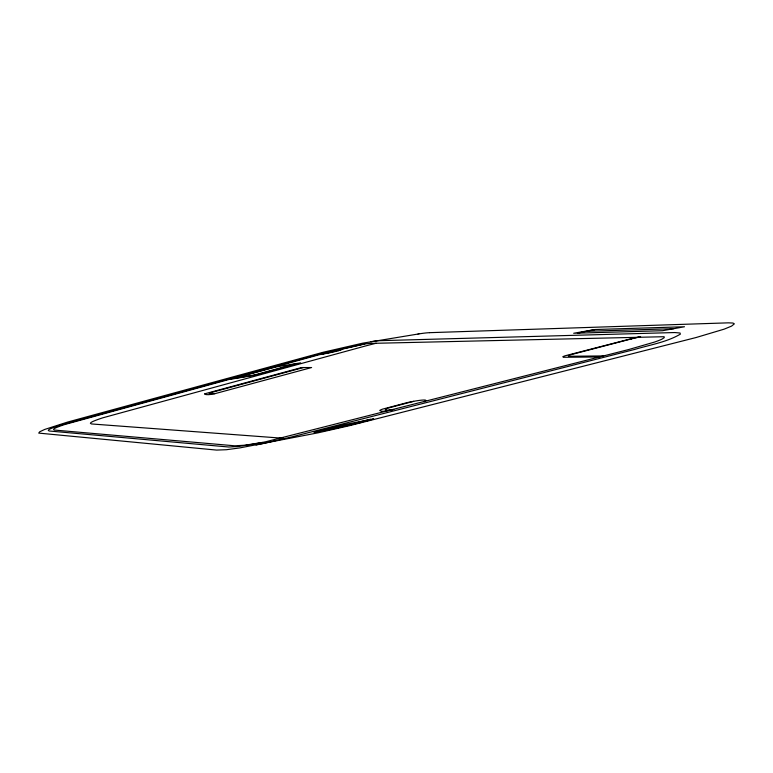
<?xml version="1.0" encoding="UTF-8"?>
<svg xmlns="http://www.w3.org/2000/svg" width="773" height="773" viewBox="0 0 773 773"><rect width="100%" height="100%" fill="white"/><g stroke="black" fill="none" stroke-linecap="round" stroke-linejoin="round"><path stroke-width="1.16" d="M314.167 432.329L344.236 424.686L373.62 418.898L365.89 421.256M341.763 349.628L338.255 350.758M424.367 401.709C431.015 398.192 414.057 401.158 412.753 401.496A16.929 1.121 -11.9 0 0 407.748 402.462L382.49 409.149A44.728 2.966 -11.9 0 0 379.727 410.482C381.688 412.695 388.616 410.028 392.095 409.961M204.71 393.93C205.618 395.554 213.425 394.249 216.527 393.244L311.606 367.542L301.596 367.542L206.43 393.351A11.875 0.783 -11.9 0 0 204.71 393.93M370.567 419.217L351.415 424.174A76.546 5.073 -11.9 0 1 338.709 427.092L333.482 428.242A42.873 2.841 -11.9 0 1 320.283 430.996M233.572 378.509L254.452 374.992L296.503 363.542M255.998 375.002L300.629 362.856L275.758 366.991L230.953 379.214L255.998 375.002L254.452 374.992M303.47 367.542L211.454 392.491A11.827 0.783 -11.9 0 0 209.744 393.061L209.174 393.447L214.991 393.641M577.644 333.134L595.026 329.53L684.501 326.757L662.529 330.709L573.672 333.25L595.026 329.53M631.116 338.97L570.638 354.768A24.137 1.604 -11.9 0 0 568.3 355.744L568.996 356.276L603.626 355.928M362.837 422.039L330.293 429.508A41.384 2.744 -11.9 0 1 324.902 430.619L323.317 430.938M413.632 401.342L388.288 408.038A44.515 2.947 -11.9 0 0 385.534 409.371L385.283 409.883L386.539 410.183M417.845 334.071L362.701 343.173L323.182 352.266L67.618 422.068L44.737 429.43L39.771 431.74L38.718 433.102L216.633 450.089L226.373 449.722L239.746 447.915L318.341 432.764L349.251 425.749L696.106 337.521L724.185 329.143L731.558 326.119L734.35 323.858L732.959 323.037L728.35 322.843L429.566 332.67M319.645 431.112L319.481 431.141A17.315 1.15 -11.9 0 1 315.809 431.817M262.366 442.436L245.07 445.2L234.828 445.808L54.39 430.059C51.376 429.257 57.173 427.314 58.052 426.899A90.103 5.971 -11.9 0 1 64.7 424.532L322.186 353.928A12.252 0.812 -11.9 0 1 327.433 352.507L364.75 344.004M318.466 431.856L318.776 431.798A16.107 1.063 -11.9 0 0 319.636 431.643M362.373 344.381L322.389 353.338L59.482 425.45A90.538 6 -11.9 0 0 52.815 427.817C51.946 428.232 46.129 430.165 49.114 430.986L228.653 447.007L238.084 446.514L254.046 444.04A32.253 2.135 -11.9 0 0 266.086 441.663L628.7 349.531L654.373 342.12A92.296 6.116 -11.9 0 0 662.084 339.067L664.287 337.617L664.113 336.709L369.813 343.415M317.201 432.068L315.239 432.368M418.009 334.052L418.898 333.907M315.162 432.378L314.215 432.416M319.829 354.575L328.11 353.145A15.209 1.005 -11.9 0 0 338.236 350.758M588.504 331.24L673.689 328.699M598.457 356.971L563.488 357.281L562.792 356.749A24.253 1.604 -11.9 0 1 565.15 355.773L633.676 338.091A11.605 0.773 -11.9 0 1 638.266 337.192A11.489 0.763 -11.9 0 1 640.517 336.806M599.916 356.884A17.025 1.131 -11.9 0 1 598.457 356.971M631.193 338.97A14.474 0.957 -11.9 0 1 640.595 336.796M321.442 354.14A11.411 0.754 -11.9 0 0 327.095 353.019A15.16 1.005 -11.9 0 0 336.506 350.787M340.023 349.676A9.605 0.638 -11.9 0 1 336.361 350.807M335.53 350.43A8.706 0.58 -11.9 0 1 341.782 349.415M370.943 341.705A27.702 1.836 -11.9 0 1 377.881 340.729L674.819 332.545L680.066 333.018L680.337 334.168C666.471 342.284 649.967 344.835 634.701 349.444L291.324 437.035L262.443 443.702A41.191 2.734 -11.9 0 1 256.018 444.997M418.995 333.878A33.683 2.232 -11.9 0 1 429.45 332.699M362.411 344.362A22.881 1.517 -11.9 0 1 369.755 343.434M283.256 437.74A72.536 4.812 -11.9 0 1 277.536 437.847L91.485 423.952C87.88 423.208 94.306 420.87 95.33 420.464A98.664 6.542 -11.9 0 1 102.77 417.816L362.682 346.739A73.609 4.88 -11.9 0 1 376.18 343.241M393.815 409.526A26.166 1.73 -11.9 0 1 386.693 410.144"/></g></svg>
